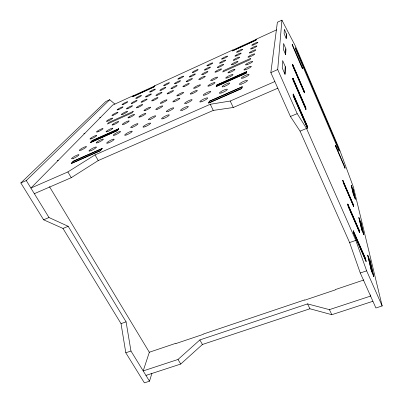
<?xml version="1.0" encoding="UTF-8"?>
<svg xmlns="http://www.w3.org/2000/svg" width="403" height="403" viewBox="0 0 403 403"><rect width="100%" height="100%" fill="white"/><g stroke="black" fill="none" stroke-linecap="round" stroke-linejoin="round"><path stroke-width="0.6" d="M285.002 74.298L285.259 66.535L282.654 60.576L282.251 68.036L285.017 74.338L285.279 66.571M285.656 54.702L285.853 48.803L283.581 43.524L283.269 49.211L285.672 54.717L285.868 48.818M286.201 38.497L286.352 33.958M382.165 305.953L366.644 270.831L355.799 240.379L306.517 128.466L297.187 113.656L277.707 69.583L281.914 20.15L277.38 22.246L270.841 72.616L290.422 116.487L300.054 131.121L349.613 242.571L360.282 272.997L375.898 307.983L382.165 305.953L353.406 187.088L339.326 148.984L295.263 45.801L281.914 20.15M114.915 104.095L109.712 99.722L105.833 101.511L20.835 182.957L43.605 219.791L62.974 228.436L121.036 323.644L125.801 352.781L144.385 382.85L149.498 381.198L151.901 373.4M149.392 352.086L143.186 370.921L178.025 359.456L199.848 339.941L307.56 303.892L329.412 309.635L370.584 296.084L370.322 294.86M20.835 182.957L26.281 180.554L109.712 99.722M145.941 375.41L180.72 364.05L202.422 344.484L309.932 308.763L331.82 314.698L372.906 301.278M34.341 193.677L71.255 177.683L98.241 160.545L213.268 110.417L233.282 107.495L277.803 88.212M276.594 29.852L256.177 39.222L255.93 40.058L232.435 50.828L232.848 49.927L154.843 85.723L153.875 86.872L132.436 96.705L133.519 95.526L112.628 105.112L30.9 188.075L67.875 171.93L95.032 154.878L210.27 104.276L230.214 101.042L274.831 81.562M99.627 117.731L100.654 117.263M83.799 133.756L84.932 133.222M57.211 160.742L58.304 160.258M270.841 72.616L277.707 69.583M43.605 219.791L48.99 217.534L68.178 226.3L126.084 321.851L130.965 351.023L149.498 381.198M290.422 116.487L297.187 113.656M62.974 228.436L68.178 226.3M300.054 131.121L306.517 128.466M121.036 323.644L126.084 321.851M349.613 242.571L355.799 240.379M125.801 352.781L130.965 351.023M360.282 272.997L366.644 270.831M175.99 343.255L149.306 352.242L49.478 186.665M203.344 334.042L304.698 299.903M335.382 289.566L363.919 279.959M175.935 343.547L203.298 334.334M304.703 300.19L335.402 289.853M26.281 180.554L48.99 217.534M67.875 171.93L71.255 177.683M178.025 359.456L180.72 364.05M95.032 154.878L98.241 160.545M199.848 339.941L202.422 344.484M210.27 104.276L213.268 110.417M307.56 303.892L309.932 308.763M230.214 101.042L233.282 107.495M329.412 309.635L331.82 314.698M292.603 65.422L304.431 92.74L304.31 91.34L292.583 64.233L292.628 65.578L304.456 92.897L304.33 91.486L292.603 64.384M343.225 182.347L353.622 206.361M342.822 180.438L353.139 204.286M352.922 189.118L355.32 199.193M360.695 221.751L363.743 234.536M369.783 259.895L373.687 276.267M351.295 185.32L353.638 195.279M358.897 217.615L361.874 230.254M367.768 255.275L371.581 271.466M344.595 166.504L344.973 168.162M335.628 145.488L335.946 147.009M302.285 67.704L302.376 68.737M292.276 44.244L292.291 45.111M286.367 33.988L286.216 38.532L284.115 33.651L284.352 29.293L286.367 33.988M242.092 86.766L241.593 88.448L208.568 102.982L209.389 101.178L242.092 86.766M246.565 71.658L246.157 73.039L216.144 86.423L216.824 84.937L246.565 71.658M250.475 58.47L250.132 59.614L222.763 71.961L223.327 70.732L250.475 58.47M242.203 86.917L241.709 88.589L208.683 103.123L209.5 101.329L242.203 86.917M246.671 71.794L246.263 73.17L216.25 86.549L216.925 85.073L246.671 71.794M256.243 39.373L256.001 40.204L232.506 50.974L232.914 50.078L256.243 39.373M102.05 148.48L100.221 150.657L71.18 163.437L73.26 161.17L102.05 148.48M118.618 128.789L117.097 130.597L90.393 142.506L92.126 140.617L118.618 128.789M133.232 111.414L131.957 112.926L107.354 124.028L108.81 122.441L133.232 111.414M102.155 148.626L100.337 150.787L71.296 163.563L73.366 161.311L102.155 148.626M118.714 128.92L117.202 130.718L90.499 142.622L92.222 140.743L118.714 128.92M154.913 85.864L153.976 86.983L132.537 96.811L133.615 95.637L154.913 85.864M373.757 276.433L371.49 271.264L367.682 255.079L369.858 260.056L373.757 276.433M307.418 126.28L293.243 94.025L293.278 95.778L307.595 128.33L307.418 126.28M365.461 258.404L353.31 230.748L353.92 233.68L366.176 261.547L365.461 258.404M307.333 126.3L293.157 94.05L293.193 95.813L307.509 128.366L307.333 126.3M365.38 258.409L353.23 230.758L353.839 233.71L366.095 261.572L365.38 258.409M305.806 107.712L292.941 78.177L292.966 79.618L305.953 109.399L305.806 107.712M358.967 229.705L347.779 204.029L348.283 206.472L359.562 232.329L358.967 229.705M305.731 107.732L292.865 78.202L292.89 79.648L305.877 109.43L305.731 107.732M358.892 229.715L347.703 204.044L348.212 206.497L359.486 232.355L358.892 229.715M353.643 206.502L343.245 182.494L342.802 180.307L353.124 204.16L353.643 206.502M363.823 234.737L361.783 230.017L358.811 217.388L360.771 221.947L363.823 234.737M352.978 189.249L351.225 185.163L353.567 195.112L355.381 199.334L352.978 189.249M337.281 145.438L297.021 51.216A4.73 0.297 67.5 0 0 295.238 47.811A4.73 0.297 67.5 0 0 297.117 52.989L337.91 148.375A4.448 0.272 68.1 0 0 339.24 150.752A4.448 0.272 68.1 0 0 337.281 145.438M302.331 67.724L292.23 44.219L292.246 45.096L302.416 68.752L302.331 67.724M344.641 166.525L335.588 145.468L335.906 146.999L345.013 168.172L344.641 166.525M123.479 104.327A3.179 0.413 -27.3 0 0 127.711 101.783A3.179 0.413 -27.3 0 0 123.454 103.531A3.179 0.413 -27.3 0 0 123.479 104.327M137.227 98.045A3.194 0.423 -27.1 0 0 141.428 95.511A3.194 0.423 -27.1 0 0 137.085 97.294A3.194 0.423 -27.1 0 0 137.227 98.045M151.15 91.677A3.209 0.428 -26.9 0 0 155.316 89.159A3.209 0.428 -26.9 0 0 150.888 90.982A3.209 0.428 -26.9 0 0 151.15 91.677M165.013 85.33A3.229 0.433 -26.7 0 0 169.396 82.771A3.229 0.433 -26.7 0 0 165.109 84.449A3.229 0.433 -26.7 0 0 165.013 85.33M179.3 78.802A3.249 0.438 -26.5 0 0 183.657 76.248A3.249 0.438 -26.5 0 0 179.275 77.97A3.249 0.438 -26.5 0 0 179.3 78.802M193.778 72.187A3.274 0.443 -26.3 0 0 198.11 69.643A3.274 0.443 -26.3 0 0 193.626 71.407A3.274 0.443 -26.3 0 0 193.778 72.187M208.447 65.482A3.3 0.448 -26.1 0 0 212.749 62.949A3.3 0.448 -26.1 0 0 208.165 64.757A3.3 0.448 -26.1 0 0 208.447 65.482M223.066 58.788A3.33 0.453 -25.9 0 0 227.599 56.208A3.33 0.453 -25.9 0 0 223.131 57.881A3.33 0.453 -25.9 0 0 223.066 58.788M238.123 51.906A3.36 0.458 -25.7 0 0 242.641 49.327A3.36 0.458 -25.7 0 0 238.057 51.055A3.36 0.458 -25.7 0 0 238.123 51.906M253.386 44.929A3.395 0.463 -25.5 0 0 257.885 42.36A3.395 0.463 -25.5 0 0 253.19 44.139A3.395 0.463 -25.5 0 0 253.386 44.929M118.608 109.566A3.274 0.438 -27.4 0 0 122.986 106.931A3.274 0.438 -27.4 0 0 118.623 108.704A3.274 0.438 -27.4 0 0 118.608 109.566M132.728 103.138A3.289 0.443 -27.2 0 0 137.07 100.508A3.289 0.443 -27.2 0 0 132.617 102.327A3.289 0.443 -27.2 0 0 132.728 103.138M147.035 96.619A3.305 0.453 -27 0 0 151.342 94.005A3.305 0.453 -27 0 0 146.803 95.859A3.305 0.453 -27 0 0 147.035 96.619M161.286 90.111A3.325 0.458 -26.8 0 0 165.814 87.456A3.325 0.458 -26.8 0 0 161.417 89.159A3.325 0.458 -26.8 0 0 161.286 90.111M175.98 83.421A3.345 0.463 -26.6 0 0 180.479 80.771A3.345 0.463 -26.6 0 0 175.975 82.519A3.345 0.463 -26.6 0 0 175.98 83.421M190.871 76.635A3.37 0.468 -26.4 0 0 195.344 73.996A3.37 0.468 -26.4 0 0 190.735 75.794A3.37 0.468 -26.4 0 0 190.871 76.635M205.963 69.759A3.4 0.479 -26.2 0 0 210.406 67.13A3.4 0.479 -26.2 0 0 205.691 68.973A3.4 0.479 -26.2 0 0 205.963 69.759M221.015 62.883A3.431 0.484 -26 0 0 225.69 60.213A3.431 0.484 -26 0 0 221.101 61.916A3.431 0.484 -26 0 0 221.015 62.883M236.526 55.821A3.461 0.489 -25.7 0 0 241.185 53.151A3.461 0.489 -25.7 0 0 236.47 54.909A3.461 0.489 -25.7 0 0 236.526 55.821M252.253 48.657A3.496 0.494 -25.5 0 0 256.892 45.992A3.496 0.494 -25.5 0 0 252.051 47.806A3.496 0.494 -25.5 0 0 252.253 48.657M113.445 115.127A3.375 0.463 -27.5 0 0 117.978 112.382A3.375 0.463 -27.5 0 0 113.505 114.19A3.375 0.463 -27.5 0 0 113.445 115.127M127.958 108.538A3.39 0.474 -27.3 0 0 132.451 105.808A3.39 0.474 -27.3 0 0 127.887 107.656A3.39 0.474 -27.3 0 0 127.958 108.538M142.667 101.858A3.41 0.479 -27.1 0 0 147.13 99.138A3.41 0.479 -27.1 0 0 142.466 101.027A3.41 0.479 -27.1 0 0 142.667 101.858M157.588 95.088A3.431 0.489 -26.9 0 0 162.006 92.383A3.431 0.489 -26.9 0 0 157.246 94.312A3.431 0.489 -26.9 0 0 157.588 95.088M172.449 88.322A3.451 0.494 -26.7 0 0 177.098 85.572A3.451 0.494 -26.7 0 0 172.479 87.355A3.451 0.494 -26.7 0 0 172.449 88.322M187.778 81.361A3.476 0.499 -26.4 0 0 192.402 78.62A3.476 0.499 -26.4 0 0 187.667 80.449A3.476 0.499 -26.4 0 0 187.778 81.361M203.324 74.303A3.501 0.509 -26.2 0 0 207.918 71.573A3.501 0.509 -26.2 0 0 203.072 73.452A3.501 0.509 -26.2 0 0 203.324 74.303M218.834 67.241A3.536 0.514 -26 0 0 223.665 64.47A3.536 0.514 -26 0 0 218.94 66.203A3.536 0.514 -26 0 0 218.834 67.241M234.823 59.982A3.567 0.519 -25.8 0 0 239.634 57.216A3.567 0.519 -25.8 0 0 234.783 59.004A3.567 0.519 -25.8 0 0 234.823 59.982M251.039 52.622A3.607 0.524 -25.5 0 0 255.834 49.856A3.607 0.524 -25.5 0 0 250.847 51.705A3.607 0.524 -25.5 0 0 251.039 52.622M107.959 121.031A3.486 0.494 -27.6 0 0 112.659 118.175A3.486 0.494 -27.6 0 0 108.069 120.013A3.486 0.494 -27.6 0 0 107.959 121.031M122.885 114.281A3.501 0.504 -27.4 0 0 127.55 111.435A3.501 0.504 -27.4 0 0 122.86 113.314A3.501 0.504 -27.4 0 0 122.885 114.281M138.028 107.43A3.516 0.509 -27.2 0 0 142.647 104.599A3.516 0.509 -27.2 0 0 137.861 106.523A3.516 0.509 -27.2 0 0 138.028 107.43M153.382 100.483A3.536 0.519 -27 0 0 157.961 97.662A3.536 0.519 -27 0 0 153.069 99.637A3.536 0.519 -27 0 0 153.382 100.483M168.691 93.541A3.562 0.524 -26.7 0 0 173.507 90.68A3.562 0.524 -26.7 0 0 168.756 92.494A3.562 0.524 -26.7 0 0 168.691 93.541M184.488 86.393A3.587 0.534 -26.5 0 0 189.274 83.547A3.587 0.534 -26.5 0 0 184.403 85.406A3.587 0.534 -26.5 0 0 184.488 86.393M200.518 79.144A3.617 0.539 -26.3 0 0 205.268 76.303A3.617 0.539 -26.3 0 0 200.276 78.217A3.617 0.539 -26.3 0 0 200.518 79.144M216.779 71.784A3.647 0.549 -26 0 0 221.499 68.953A3.647 0.549 -26 0 0 216.381 70.923A3.647 0.549 -26 0 0 216.779 71.784M233.01 64.42A3.682 0.554 -25.8 0 0 237.982 61.548A3.682 0.554 -25.8 0 0 232.984 63.372A3.682 0.554 -25.8 0 0 233.01 64.42M249.749 56.848A3.723 0.559 -25.5 0 0 254.706 53.977A3.723 0.559 -25.5 0 0 249.563 55.861A3.723 0.559 -25.5 0 0 249.749 56.848M98.297 131.62A3.682 0.549 -27.8 0 0 103.017 128.612A3.682 0.549 -27.8 0 0 97.954 130.728A3.682 0.549 -27.8 0 0 98.297 131.62M113.696 124.688A3.698 0.559 -27.6 0 0 118.653 121.635A3.698 0.559 -27.6 0 0 113.757 123.57A3.698 0.559 -27.6 0 0 113.696 124.688M129.605 117.535A3.718 0.569 -27.4 0 0 134.521 114.497A3.718 0.569 -27.4 0 0 129.509 116.482A3.718 0.569 -27.4 0 0 129.605 117.535M145.755 110.276A3.738 0.574 -27.1 0 0 150.626 107.253A3.738 0.574 -27.1 0 0 145.498 109.289A3.738 0.574 -27.1 0 0 145.755 110.276M162.152 102.906A3.763 0.584 -26.9 0 0 166.973 99.899A3.763 0.584 -26.9 0 0 161.729 101.984A3.763 0.584 -26.9 0 0 162.152 102.906M178.509 95.536A3.788 0.594 -26.6 0 0 183.592 92.489A3.788 0.594 -26.6 0 0 178.479 94.403A3.788 0.594 -26.6 0 0 178.509 95.536M195.405 87.945A3.818 0.605 -26.4 0 0 200.452 84.902A3.818 0.605 -26.4 0 0 195.203 86.877A3.818 0.605 -26.4 0 0 195.405 87.945M212.567 80.232A3.854 0.615 -26.1 0 0 217.575 77.205A3.854 0.615 -26.1 0 0 212.185 79.235A3.854 0.615 -26.1 0 0 212.567 80.232M229.705 72.505A3.894 0.62 -25.8 0 0 234.979 69.437A3.894 0.62 -25.8 0 0 229.705 71.311A3.894 0.62 -25.8 0 0 229.705 72.505M247.402 64.551A3.934 0.63 -25.5 0 0 252.651 61.488A3.934 0.63 -25.5 0 0 247.22 63.427A3.934 0.63 -25.5 0 0 247.402 64.551M91.803 138.622A3.813 0.584 -28 0 0 96.72 135.468A3.813 0.584 -28 0 0 91.511 137.63A3.813 0.584 -28 0 0 91.803 138.622M107.969 131.383A3.829 0.594 -27.7 0 0 112.83 128.25A3.829 0.594 -27.7 0 0 107.515 130.461A3.829 0.594 -27.7 0 0 107.969 131.383M124.089 124.159A3.849 0.605 -27.5 0 0 129.202 120.981A3.849 0.605 -27.5 0 0 124.043 123.001A3.849 0.605 -27.5 0 0 124.089 124.159M140.758 116.699A3.869 0.615 -27.3 0 0 145.821 113.535A3.869 0.615 -27.3 0 0 140.541 115.611A3.869 0.615 -27.3 0 0 140.758 116.699M157.689 109.122A3.894 0.63 -27 0 0 162.701 105.979A3.894 0.63 -27 0 0 157.291 108.105A3.894 0.63 -27 0 0 157.689 109.122M174.585 101.541A3.919 0.64 -26.7 0 0 179.859 98.357A3.919 0.64 -26.7 0 0 174.59 100.307A3.919 0.64 -26.7 0 0 174.585 101.541M192.05 93.723A3.954 0.65 -26.4 0 0 197.289 90.549A3.954 0.65 -26.4 0 0 191.873 92.559A3.954 0.65 -26.4 0 0 192.05 93.723M209.797 85.784A3.99 0.66 -26.1 0 0 214.995 82.62A3.99 0.66 -26.1 0 0 209.429 84.695A3.99 0.66 -26.1 0 0 209.797 85.784M227.534 77.819A4.03 0.665 -25.8 0 0 232.999 74.62A4.03 0.665 -25.8 0 0 227.554 76.53A4.03 0.665 -25.8 0 0 227.534 77.819M245.855 69.618A4.075 0.675 -25.5 0 0 251.296 66.43A4.075 0.675 -25.5 0 0 245.684 68.404A4.075 0.675 -25.5 0 0 245.855 69.618M241.442 84.066A4.473 0.816 -25.6 0 0 247.447 80.499A4.473 0.816 -25.6 0 0 241.301 82.57A4.473 0.816 -25.6 0 0 241.442 84.066M221.675 92.836A4.423 0.806 -26 0 0 227.368 89.3A4.423 0.806 -26 0 0 221.121 91.552A4.423 0.806 -26 0 0 221.675 92.836M201.923 101.566A4.373 0.791 -26.3 0 0 207.666 98.02A4.373 0.791 -26.3 0 0 201.606 100.191A4.373 0.791 -26.3 0 0 201.923 101.566M182.519 110.145A4.332 0.781 -26.7 0 0 188.307 106.583A4.332 0.781 -26.7 0 0 182.428 108.684A4.332 0.781 -26.7 0 0 182.519 110.145M163.774 118.452A4.302 0.766 -27 0 0 169.27 114.926A4.302 0.766 -27 0 0 163.265 117.223A4.302 0.766 -27 0 0 163.774 118.452M145.025 126.738A4.272 0.751 -27.3 0 0 150.586 123.192A4.272 0.751 -27.3 0 0 144.732 125.429A4.272 0.751 -27.3 0 0 145.025 126.738M126.597 134.884A4.247 0.735 -27.6 0 0 132.219 131.318A4.247 0.735 -27.6 0 0 126.512 133.494A4.247 0.735 -27.6 0 0 126.597 134.884M108.805 142.763A4.221 0.72 -27.9 0 0 114.15 139.237A4.221 0.72 -27.9 0 0 108.286 141.624A4.221 0.72 -27.9 0 0 108.805 142.763M90.982 150.641A4.206 0.705 -28.2 0 0 96.403 147.09A4.206 0.705 -28.2 0 0 90.665 149.422A4.206 0.705 -28.2 0 0 90.982 150.641M73.462 158.384A4.191 0.69 -28.5 0 0 78.948 154.812A4.191 0.69 -28.5 0 0 73.336 157.094A4.191 0.69 -28.5 0 0 73.462 158.384M243.311 77.955A4.302 0.756 -25.6 0 0 249.074 74.55A4.302 0.756 -25.6 0 0 243.155 76.58A4.302 0.756 -25.6 0 0 243.311 77.955M224.28 86.438A4.257 0.746 -25.9 0 0 229.74 83.068A4.257 0.746 -25.9 0 0 223.72 85.275A4.257 0.746 -25.9 0 0 224.28 86.438M205.253 94.896A4.211 0.735 -26.2 0 0 210.759 91.511A4.211 0.735 -26.2 0 0 204.91 93.647A4.211 0.735 -26.2 0 0 205.253 94.896M186.544 103.208A4.171 0.72 -26.6 0 0 192.1 99.813A4.171 0.72 -26.6 0 0 186.418 101.873A4.171 0.72 -26.6 0 0 186.544 103.208M168.464 111.263A4.141 0.71 -26.9 0 0 173.733 107.903A4.141 0.71 -26.9 0 0 167.925 110.155A4.141 0.71 -26.9 0 0 168.464 111.263M150.369 119.303A4.111 0.7 -27.2 0 0 155.699 115.928A4.111 0.7 -27.2 0 0 150.032 118.119A4.111 0.7 -27.2 0 0 150.369 119.303M132.572 127.212A4.085 0.685 -27.5 0 0 137.957 123.817A4.085 0.685 -27.5 0 0 132.431 125.953A4.085 0.685 -27.5 0 0 132.572 127.212M115.062 134.99A4.065 0.67 -27.7 0 0 120.502 131.585A4.065 0.67 -27.7 0 0 115.112 133.655A4.065 0.67 -27.7 0 0 115.062 134.99M98.146 142.521A4.045 0.66 -28 0 0 103.324 139.151A4.045 0.66 -28 0 0 97.768 141.433A4.045 0.66 -28 0 0 98.146 142.521M81.189 150.057A4.03 0.645 -28.2 0 0 86.438 146.662A4.03 0.645 -28.2 0 0 80.993 148.893A4.03 0.645 -28.2 0 0 81.189 150.057"/></g></svg>
